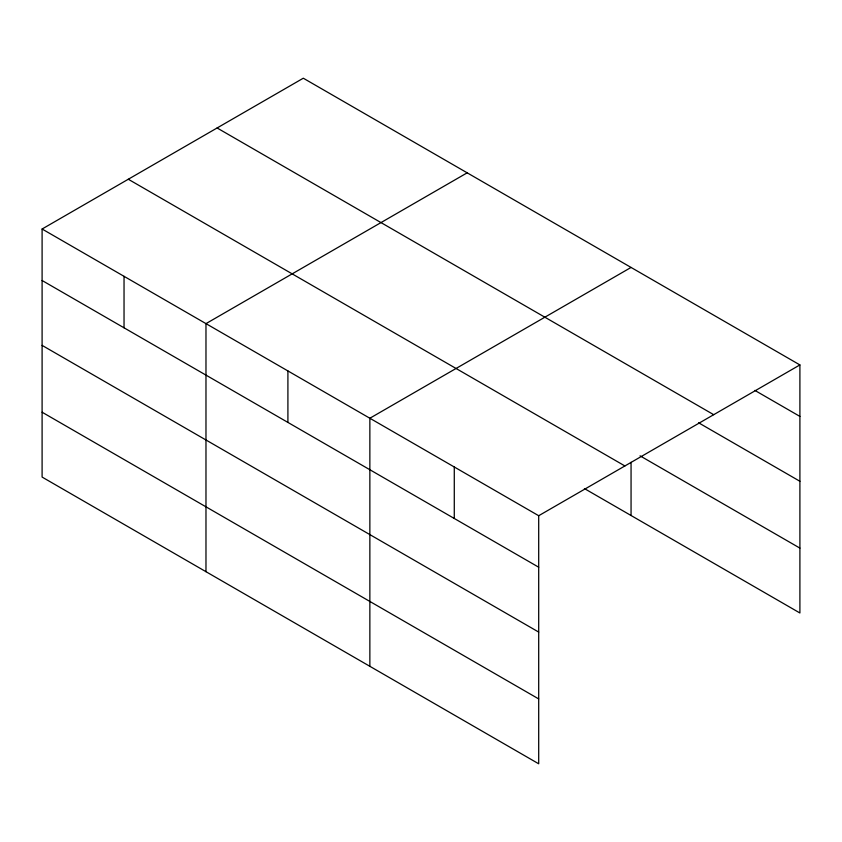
<?xml version="1.0" encoding="UTF-8"?>
<svg xmlns="http://www.w3.org/2000/svg" width="842" height="842" viewBox="0 0 842 842"><rect width="100%" height="100%" fill="white"/><g stroke="black" fill="none" stroke-linecap="round" stroke-linejoin="round"><path stroke-width="1.26" d="M42.1 229.013L538.701 515.725L538.701 763.789L42.1 477.077L42.1 229.013L303.299 78.211L799.9 364.923L799.9 612.987L584.401 488.57M467.184 172.82L205.974 323.633L205.974 571.697M631.058 267.44L369.859 418.242L369.859 666.306M538.701 515.725L799.9 364.923M754.874 390.414L799.9 416.411M217.11 127.973L713.7 414.685M698.597 422.789L799.9 481.277M640.057 455.838L799.9 548.11M128.3 179.251L624.89 465.952M42.1 280.502L538.701 567.213M42.1 345.378L538.701 632.079M42.1 412.212L538.701 698.923M631.058 462.311L631.058 515.504M454.28 466.984L454.28 518.472M287.911 370.933L287.911 422.421M124.037 276.323L124.037 327.812"/></g></svg>
